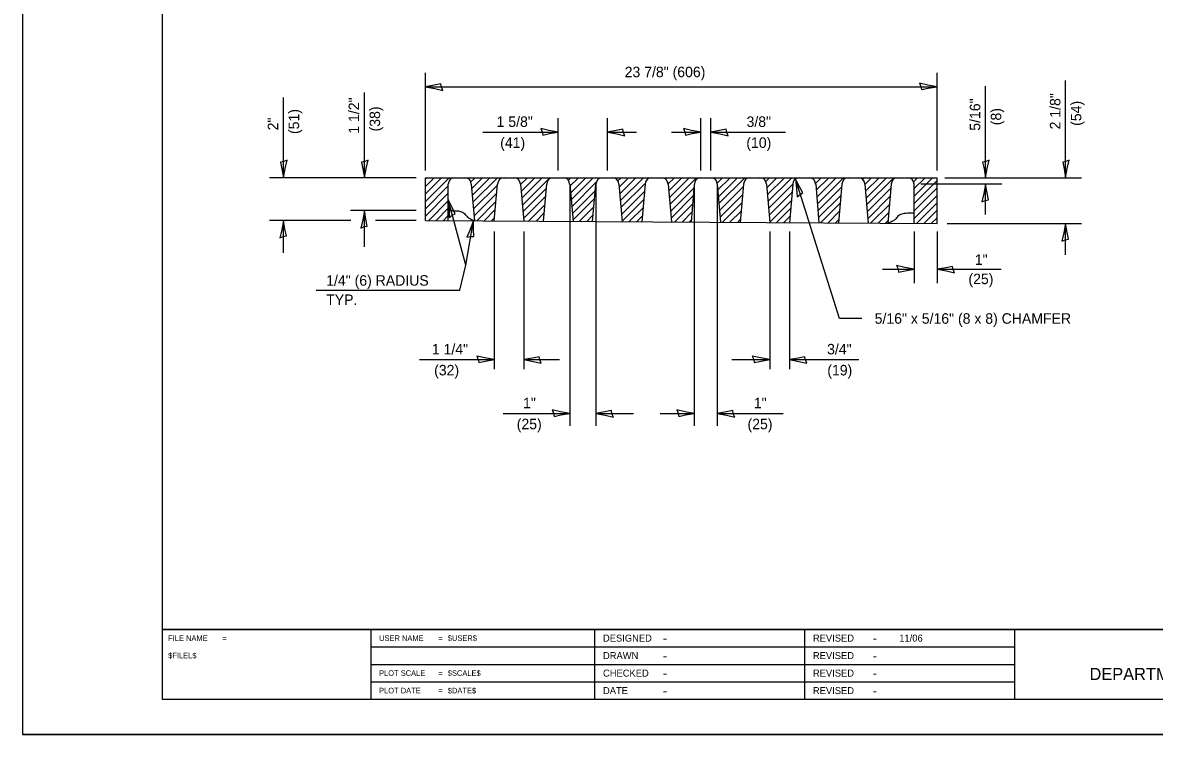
# Model space of a CAD drawing. Extents: x 99990 to 100670, y 99977 to 100417.
# Drawn here: x 99990.1 to 100313.6, y 99977.3 to 100180.6 of the extents above; entities that cross this region are included whole.
import ezdxf

# ---------------------------------------------------------------- set-up
doc = ezdxf.new("R2010")
doc.units = 0
for name, color, linetype in [('Design_PR_Roadway Dimensions', 7, 'Continuous'), ('Level 43', 7, 'Continuous'), ('Level 52', 7, 'Continuous'), ('Removal_Items', 7, 'Continuous'), ('Sheets_50 Reference Boundary', 7, 'Continuous'), ('Sheets_General Details', 7, 'Continuous'), ('Sheets_Printer Plotting Border', 7, 'Continuous')]:
    doc.layers.add(name, color=color, linetype=linetype)

msp = doc.modelspace()

# ---------------------------------------------------------------- linework, layer by layer
at = {"layer": 'Level 43'}
for p, q in [((100105.2, 100138.32), (100105.2, 100166.3)), ((100251.45, 100138.32), (100251.45, 100166.3)), ((100105.2, 100162.3), (100251.45, 100162.3)), ((100265.3, 100136.31), (100265.3, 100162.43)), ((100288.2, 100136.31), (100288.2, 100164.07)), ((100064.62, 100136.31), (100064.62, 100159.26)), ((100087.76, 100136.31), (100087.76, 100160.62)), ((100143.16, 100138.32), (100143.16, 100153.32)), ((100157.22, 100138.32), (100157.22, 100153.32)), ((100183.95, 100138.32), (100183.95, 100153.32)), ((100186.76, 100138.32), (100186.76, 100153.32)), ((100121.58, 100149.32), (100143.16, 100149.32)), ((100157.22, 100149.32), (100165.5, 100149.32)), ((100175.54, 100149.32), (100183.95, 100149.32)), ((100186.76, 100149.32), (100208.14, 100149.32)), ((100102.52, 100136.31), (100060.62, 100136.31)), ((100223.52, 100096.09), (100210.98, 100135.96)), ((100253.71, 100136.31), (100292.72, 100136.31)), ((100146.45, 100134.44), (100146.45, 100065.42)), ((100153.95, 100134.44), (100153.95, 100065.42)), ((100182.07, 100134.44), (100182.07, 100065.42)), ((100188.63, 100134.44), (100188.63, 100065.42)), ((100269.96, 100134.44), (100246.77, 100134.44)), ((100265.3, 100125.75), (100265.3, 100134.44)), ((100116.73, 100111.31), (100111.76, 100130.07)), ((100102.52, 100126.94), (100083.76, 100126.94)), ((100087.76, 100116.59), (100087.76, 100126.94)), ((100083.85, 100124.12), (100060.62, 100124.12)), ((100064.62, 100114.84), (100064.62, 100124.12)), ((100102.52, 100124.12), (100090.9, 100124.12)), ((100116.73, 100111.31), (100118.97, 100124.04)), ((100254.36, 100123.19), (100292.72, 100123.19)), ((100288.2, 100114.3), (100288.2, 100123.19)), ((100124.87, 100120.92), (100124.87, 100081.61)), ((100133.34, 100120.92), (100133.34, 100081.61)), ((100203.63, 100120.92), (100203.63, 100081.61)), ((100209.26, 100120.92), (100209.26, 100081.61)), ((100244.88, 100120.92), (100244.88, 100106.15)), ((100251.45, 100120.92), (100251.45, 100106.15)), ((100115.07, 100104.21), (100116.73, 100111.31)), ((100235.85, 100110.15), (100244.88, 100110.15)), ((100251.45, 100110.15), (100269.77, 100110.15)), ((100074.03, 100104.21), (100115.07, 100104.21)), ((100229.92, 100096.09), (100223.52, 100096.09)), ((100103.53, 100084.33), (100124.87, 100084.33)), ((100133.34, 100084.33), (100143.51, 100084.33)), ((100192.83, 100084.33), (100203.63, 100084.33)), ((100209.26, 100084.33), (100229.07, 100084.33)), ((100127.44, 100068.95), (100146.45, 100068.95)), ((100153.95, 100068.95), (100164.65, 100068.95)), ((100172.33, 100068.95), (100182.07, 100068.95)), ((100188.63, 100068.95), (100207.42, 100068.95))]:
    msp.add_line(p, q, dxfattribs=at)
for points in [[(100110.2, 100161.26), (100109.79, 100162.22), (100109.63, 100163.14), (100107.7, 100162.73), (100105.2, 100162.3), (100107.86, 100161.82)], [(100246.45, 100163.35), (100246.85, 100162.39), (100247.01, 100161.47), (100248.95, 100161.87), (100251.45, 100162.3), (100248.78, 100162.79)], [(100138.16, 100150.37), (100138.57, 100149.41), (100138.73, 100148.49), (100140.66, 100148.89), (100143.16, 100149.32), (100140.5, 100149.81)], [(100162.22, 100148.28), (100161.81, 100149.24), (100161.66, 100150.16), (100159.72, 100149.75), (100157.22, 100149.32), (100159.89, 100148.84)], [(100178.95, 100150.37), (100179.35, 100149.41), (100179.51, 100148.49), (100181.45, 100148.89), (100183.95, 100149.32), (100181.28, 100149.81)], [(100191.76, 100148.28), (100191.35, 100149.24), (100191.2, 100150.16), (100189.26, 100149.75), (100186.76, 100149.32), (100189.43, 100148.84)], [(100065.67, 100141.31), (100064.71, 100140.9), (100063.79, 100140.74), (100064.19, 100138.81), (100064.62, 100136.31), (100065.11, 100138.97)], [(100088.81, 100141.31), (100087.85, 100140.9), (100086.93, 100140.74), (100087.33, 100138.81), (100087.76, 100136.31), (100088.25, 100138.97)], [(100266.35, 100141.31), (100265.39, 100140.9), (100264.47, 100140.74), (100264.87, 100138.81), (100265.3, 100136.31), (100265.79, 100138.97)], [(100289.24, 100141.31), (100288.28, 100140.9), (100287.36, 100140.74), (100287.77, 100138.81), (100288.2, 100136.31), (100288.68, 100138.97)], [(100211.48, 100130.88), (100212.28, 100131.55), (100213.11, 100131.98), (100212.15, 100133.71), (100210.98, 100135.96), (100211.32, 100133.27)], [(100264.26, 100129.44), (100265.22, 100129.84), (100266.14, 100130), (100265.74, 100131.94), (100265.3, 100134.44), (100264.82, 100131.77)], [(100112.03, 100124.97), (100112.85, 100125.61), (100113.7, 100126), (100112.82, 100127.77), (100111.76, 100130.07), (100111.97, 100127.37)], [(100086.72, 100121.94), (100087.68, 100122.34), (100088.6, 100122.5), (100088.2, 100124.44), (100087.76, 100126.94), (100087.28, 100124.27)], [(100063.58, 100119.12), (100064.54, 100119.53), (100065.46, 100119.69), (100065.06, 100121.62), (100064.62, 100124.12), (100064.14, 100121.45)], [(100117.07, 100119.29), (100118.09, 100119.53), (100119.02, 100119.53), (100118.96, 100121.5), (100118.97, 100124.04), (100118.03, 100121.49)], [(100287.15, 100118.19), (100288.11, 100118.59), (100289.03, 100118.75), (100288.63, 100120.69), (100288.2, 100123.19), (100287.71, 100120.52)], [(100239.88, 100111.19), (100240.29, 100110.23), (100240.45, 100109.31), (100242.38, 100109.71), (100244.88, 100110.15), (100242.21, 100110.63)], [(100256.45, 100109.1), (100256.04, 100110.06), (100255.88, 100110.98), (100253.95, 100110.58), (100251.45, 100110.15), (100254.11, 100109.66)], [(100119.87, 100085.37), (100120.28, 100084.41), (100120.44, 100083.49), (100122.37, 100083.89), (100124.87, 100084.33), (100122.2, 100084.81)], [(100138.34, 100083.28), (100137.93, 100084.24), (100137.77, 100085.16), (100135.84, 100084.76), (100133.34, 100084.33), (100136, 100083.84)], [(100198.63, 100085.37), (100199.04, 100084.41), (100199.2, 100083.49), (100201.13, 100083.89), (100203.63, 100084.33), (100200.97, 100084.81)], [(100214.26, 100083.28), (100213.85, 100084.24), (100213.69, 100085.16), (100211.76, 100084.76), (100209.26, 100084.33), (100211.93, 100083.84)], [(100141.45, 100070), (100141.85, 100069.04), (100142.01, 100068.12), (100143.95, 100068.52), (100146.45, 100068.95), (100143.78, 100069.44)], [(100158.94, 100067.91), (100158.54, 100068.87), (100158.38, 100069.79), (100156.45, 100069.39), (100153.95, 100068.95), (100156.61, 100068.47)], [(100177.08, 100070), (100177.48, 100069.04), (100177.64, 100068.12), (100179.57, 100068.52), (100182.07, 100068.95), (100179.41, 100069.44)], [(100193.63, 100067.91), (100193.22, 100068.87), (100193.07, 100069.79), (100191.13, 100069.39), (100188.63, 100068.95), (100191.3, 100068.47)]]:
    msp.add_lwpolyline(points, close=True, dxfattribs=at)
at = {"layer": 'Level 52'}
for p, q in [((100105.2, 100124.12), (100105.2, 100136.31)), ((100105.2, 100136.31), (100251.45, 100136.31)), ((100251.45, 100123.19), (100251.45, 100136.31)), ((100111.76, 100124.08), (100111.76, 100134.44)), ((100118.32, 100134.44), (100119.27, 100124.03)), ((100124.87, 100124), (100125.82, 100134.44)), ((100132.38, 100134.44), (100133.34, 100123.94)), ((100138.93, 100123.91), (100139.88, 100134.44)), ((100146.45, 100134.44), (100147.41, 100123.85)), ((100152.98, 100123.82), (100153.95, 100134.44)), ((100160.51, 100134.44), (100161.45, 100123.76)), ((100168.01, 100134.44), (100167.07, 100123.73)), ((100174.57, 100134.44), (100175.51, 100123.67)), ((100182.07, 100134.44), (100181.13, 100123.64)), ((100188.63, 100134.44), (100189.57, 100123.58)), ((100196.13, 100134.44), (100195.2, 100123.55)), ((100202.7, 100134.44), (100203.63, 100123.49)), ((100210.2, 100134.44), (100209.26, 100123.46)), ((100216.76, 100134.44), (100217.7, 100123.4)), ((100224.26, 100134.44), (100223.32, 100123.37)), ((100230.82, 100134.44), (100231.76, 100123.31)), ((100238.32, 100134.44), (100237.38, 100123.28)), ((100244.88, 100123.23), (100244.88, 100134.44)), ((100105.2, 100124.12), (100251.45, 100123.19))]:
    msp.add_line(p, q, dxfattribs=at)
for centre, start, end in [((100113.63, 100134.44), 90, 180), ((100116.45, 100134.44), 0, 90), ((100127.7, 100134.44), 90, 180), ((100130.51, 100134.44), 0, 90), ((100141.76, 100134.44), 90, 180), ((100144.57, 100134.44), 0, 90), ((100155.82, 100134.44), 90, 180), ((100158.63, 100134.44), 0, 90), ((100169.88, 100134.44), 90, 180), ((100172.7, 100134.44), 0, 90), ((100183.95, 100134.44), 90, 180), ((100186.76, 100134.44), 0, 90), ((100198.01, 100134.44), 90, 180), ((100200.82, 100134.44), 0, 90), ((100212.07, 100134.44), 90, 180), ((100214.88, 100134.44), 0, 90), ((100226.13, 100134.44), 90, 180), ((100228.95, 100134.44), 0, 90), ((100240.2, 100134.44), 90, 180), ((100243.01, 100134.44), 0, 90)]:
    msp.add_arc(centre, 1.87, start, end, dxfattribs=at)
for points in [[(100111.76, 100126.94), (100113.04, 100126.89), (100115.24, 100126.69), (100116.37, 100126.07), (100117.24, 100125.07), (100118.13, 100124.54), (100119.27, 100124.03)], [(100244.89, 100126.18), (100243.6, 100126.14), (100241.41, 100125.93), (100240.27, 100125.31), (100239.4, 100124.31), (100238.52, 100123.78), (100237.38, 100123.28)]]:
    msp.add_spline(points, degree=3, dxfattribs=at)
at = {"layer": 'Removal_Items'}
for p, q in [((100105.2, 100135.9), (100105.61, 100136.31)), ((100105.2, 100133.78), (100107.73, 100136.31)), ((100105.2, 100131.66), (100109.85, 100136.31)), ((100105.2, 100129.53), (100111.97, 100136.31)), ((100117.16, 100136.17), (100117.3, 100136.31)), ((100118.2, 100135.1), (100119.42, 100136.31)), ((100118.43, 100133.2), (100121.54, 100136.31)), ((100118.61, 100131.26), (100123.66, 100136.31)), ((100118.78, 100129.31), (100125.78, 100136.31)), ((100132.39, 100134.34), (100134.36, 100136.31)), ((100132.57, 100132.4), (100136.48, 100136.31)), ((100132.75, 100130.45), (100138.6, 100136.31)), ((100132.92, 100128.51), (100140.73, 100136.31)), ((100146.07, 100135.56), (100146.82, 100136.31)), ((100146.5, 100133.87), (100148.94, 100136.31)), ((100146.67, 100131.92), (100151.06, 100136.31)), ((100146.85, 100129.98), (100153.18, 100136.31)), ((100160.24, 100135.39), (100161.16, 100136.31)), ((100160.58, 100133.6), (100163.29, 100136.31)), ((100160.75, 100131.66), (100165.4, 100136.31)), ((100160.92, 100129.71), (100167.53, 100136.31)), ((100173.85, 100135.91), (100174.26, 100136.31)), ((100174.54, 100134.47), (100176.37, 100136.31)), ((100174.74, 100132.55), (100178.5, 100136.31)), ((100174.9, 100130.6), (100180.62, 100136.31)), ((100175.07, 100128.65), (100182.74, 100136.31)), ((100187.75, 100136.03), (100188.04, 100136.31)), ((100188.61, 100134.76), (100190.16, 100136.31)), ((100188.78, 100132.8), (100192.28, 100136.31)), ((100188.94, 100130.85), (100194.4, 100136.31)), ((100189.11, 100128.9), (100196.52, 100136.31)), ((100202.5, 100135.26), (100203.55, 100136.31)), ((100202.78, 100133.42), (100205.67, 100136.31)), ((100202.95, 100131.47), (100207.8, 100136.31)), ((100203.12, 100129.51), (100209.92, 100136.31)), ((100215.92, 100136), (100216.23, 100136.31)), ((100216.74, 100134.7), (100218.35, 100136.31)), ((100216.9, 100132.74), (100220.47, 100136.31)), ((100217.06, 100130.79), (100222.59, 100136.31)), ((100217.23, 100128.83), (100224.72, 100136.31)), ((100230.17, 100135.86), (100230.62, 100136.31)), ((100230.82, 100134.39), (100232.75, 100136.31)), ((100230.99, 100132.43), (100234.87, 100136.31)), ((100231.15, 100130.48), (100236.99, 100136.31)), ((100231.32, 100128.52), (100239.11, 100136.31)), ((100244.74, 100135.16), (100245.9, 100136.31)), ((100244.88, 100133.18), (100248.01, 100136.31)), ((100244.88, 100131.05), (100250.14, 100136.31)), ((100105.2, 100127.41), (100111.76, 100133.97)), ((100118.96, 100127.37), (100125.8, 100134.21)), ((100133.1, 100126.56), (100139.77, 100133.24)), ((100147.03, 100128.03), (100154.05, 100135.06)), ((100147.21, 100126.09), (100153.78, 100132.67)), ((100161.1, 100127.76), (100168.03, 100134.69)), ((100161.26, 100125.81), (100167.83, 100132.37)), ((100175.24, 100126.7), (100181.98, 100133.43)), ((100189.28, 100126.95), (100196.07, 100133.74)), ((100203.28, 100127.55), (100210.2, 100134.47)), ((100217.4, 100126.88), (100224.19, 100133.67)), ((100231.48, 100126.56), (100238.23, 100133.3)), ((100244.88, 100128.93), (100251.44, 100135.5)), ((100244.88, 100126.81), (100251.44, 100133.37)), ((100105.2, 100125.29), (100111.76, 100131.86)), ((100106.14, 100124.12), (100111.76, 100129.73)), ((100119.14, 100125.42), (100125.59, 100131.87)), ((100119.86, 100124.03), (100125.37, 100129.54)), ((100133.28, 100124.61), (100139.56, 100130.9)), ((100147.38, 100124.15), (100153.57, 100130.34)), ((100161.44, 100123.86), (100167.62, 100130.04)), ((100175.41, 100124.75), (100181.78, 100131.11)), ((100189.45, 100124.99), (100195.87, 100131.42)), ((100203.45, 100125.6), (100210, 100132.15)), ((100203.62, 100123.65), (100209.8, 100129.83)), ((100217.57, 100124.92), (100224, 100131.35)), ((100231.65, 100124.6), (100238.03, 100130.99)), ((100244.88, 100124.69), (100251.44, 100131.26)), ((100245.54, 100123.22), (100251.44, 100129.13)), ((100108.25, 100124.1), (100111.76, 100127.61)), ((100121.97, 100124.01), (100125.16, 100127.21)), ((100134.72, 100123.94), (100139.35, 100128.57)), ((100136.82, 100123.92), (100139.14, 100126.24)), ((100149.2, 100123.84), (100153.36, 100128)), ((100163.46, 100123.75), (100167.42, 100127.72)), ((100176.46, 100123.67), (100181.58, 100128.79)), ((100178.57, 100123.65), (100181.38, 100126.46)), ((100190.16, 100123.58), (100195.68, 100129.1)), ((100192.26, 100123.56), (100195.47, 100126.77)), ((100205.58, 100123.48), (100209.6, 100127.51)), ((100218.17, 100123.4), (100223.8, 100129.03)), ((100220.28, 100123.38), (100223.6, 100126.71)), ((100232.47, 100123.31), (100237.84, 100128.67)), ((100234.58, 100123.29), (100237.64, 100126.35)), ((100247.64, 100123.21), (100251.44, 100127.01)), ((100110.36, 100124.09), (100111.76, 100125.49)), ((100124.08, 100124), (100124.95, 100124.87)), ((100151.3, 100123.83), (100153.15, 100125.67)), ((100165.56, 100123.74), (100167.22, 100125.39)), ((100180.68, 100123.64), (100181.17, 100124.14)), ((100194.37, 100123.55), (100195.27, 100124.46)), ((100207.68, 100123.47), (100209.4, 100125.19)), ((100222.38, 100123.37), (100223.41, 100124.4)), ((100236.69, 100123.28), (100237.45, 100124.04)), ((100249.75, 100123.2), (100251.44, 100124.89))]:
    msp.add_line(p, q, dxfattribs=at)
at = {"layer": 'Sheets_50 Reference Boundary'}
msp.add_lwpolyline([(100030.08, 100407.28), (100660.08, 100407.28), (100660.08, 100007.28), (100030.08, 100007.28)], close=True, dxfattribs=at)
at = {"layer": 'Sheets_General Details'}
for p, q in [((99990.08, 100417.28), (99990.08, 99977.28)), ((100030.08, 100007.28), (100660.08, 100007.28)), ((100089.57, 100007.28), (100089.57, 99987.28)), ((100153.57, 100007.28), (100153.57, 99987.28)), ((100213.57, 100007.28), (100213.57, 99987.28)), ((100273.57, 100007.28), (100273.57, 99987.28)), ((100089.57, 100002.28), (100273.57, 100002.28)), ((100089.57, 99997.28), (100273.57, 99997.28)), ((100089.57, 99992.28), (100273.57, 99992.28)), ((100670.08, 99977.28), (99990.08, 99977.28))]:
    msp.add_line(p, q, dxfattribs=at)
msp.add_lwpolyline([(100030.08, 100407.28), (100660.08, 100407.28), (100660.08, 99987.28), (100030.08, 99987.28)], close=True, dxfattribs=at)
at = {"layer": 'Sheets_Printer Plotting Border'}
msp.add_lwpolyline([(99990.08, 99977.28), (100670.08, 99977.28), (100670.08, 100417.28), (99990.08, 100417.28)], close=True, dxfattribs=at)

# ---------------------------------------------------------------- texts
at = {"layer": 'Design_PR_Roadway Dimensions'}
for s, p in [('23 7/8" (606)', (100162.17, 100165.02)), ('1 5/8"', (100125.56, 100150.82)), ('3/8"', (100197, 100150.82)), ('(41)', (100126.58, 100144.82)), ('(10)', (100196.94, 100144.82)), ('1"', (100262.24, 100111.4)), ('1/4" (6) RADIUS', (100076.86, 100105.46)), ('(25)', (100260.43, 100105.9)), ('TYP.', (100076.86, 100099.96)), ('5/16" x 5/16" (8 x 8) CHAMFER', (100233.62, 100094.59)), ('1 1/4"', (100107.06, 100085.83)), ('3/4"', (100220.02, 100085.83)), ('(32)', (100107.71, 100079.83)), ('(19)', (100220.08, 100079.83)), ('1"', (100133.12, 100070.45)), ('1"', (100199.08, 100070.45)), ('(25)', (100131.32, 100064.45)), ('(25)', (100197.28, 100064.45))]:
    msp.add_text(s, height=3, dxfattribs=at).set_placement(p)
for s, p in [('1 1/2"', (100086.26, 100148.89)), ('5/16"', (100263.8, 100149.73)), ('2 1/8"', (100286.7, 100150.11)), ('(51)', (100069.13, 100148.79)), ('(38)', (100092.26, 100149.54)), ('(8)', (100269.8, 100151.3)), ('(54)', (100292.7, 100151.13)), ('2"', (100063.13, 100149.84))]:
    msp.add_text(s, height=3, rotation=90, dxfattribs=at).set_placement(p)
at = {"layer": 'Sheets_General Details'}
for s, p in [('FILE NAME', (100031.68, 100003.98)), ('=', (100047.13, 100003.98)), ('USER NAME', (100091.97, 100003.98)), ('=', (100108.93, 100003.98)), ('$USER$', (100111.61, 100003.98)), ('$FILEL$', (100031.68, 99998.98)), ('PLOT SCALE', (100091.97, 99993.98)), ('=', (100108.93, 99993.98)), ('$SCALE$', (100111.61, 99993.98)), ('PLOT DATE', (100091.97, 99988.98)), ('=', (100108.93, 99988.98)), ('$DATE$', (100111.61, 99988.98))]:
    msp.add_text(s, height=1.6, rotation=360, dxfattribs=at).set_placement(p)
for s, height, p in [('DESIGNED', 2, (100155.97, 100003.78)), ('-', 2.8, (100173.05, 100003.38)), ('REVISED', 2, (100215.97, 100003.78)), ('-', 2.8, (100233.05, 100003.38)), ('11/06', 2, (100240.65, 100003.78)), ('DRAWN', 2, (100155.97, 99998.78)), ('REVISED', 2, (100215.97, 99998.78)), ('-', 2.8, (100173.05, 99998.38)), ('-', 2.8, (100233.05, 99998.38)), ('CHECKED', 2, (100155.97, 99993.78)), ('-', 2.8, (100173.05, 99993.38)), ('REVISED', 2, (100215.97, 99993.78)), ('-', 2.8, (100233.05, 99993.38)), ('DEPARTMENT OF TRANSPORTATION', 3.5, (100295.02, 99992.78)), ('DATE', 2, (100155.97, 99988.78)), ('REVISED', 2, (100215.97, 99988.78)), ('-', 2.8, (100173.05, 99988.38)), ('-', 2.8, (100233.05, 99988.38))]:
    msp.add_text(s, height=height, dxfattribs=at).set_placement(p)

doc.saveas('drawing.dxf')
